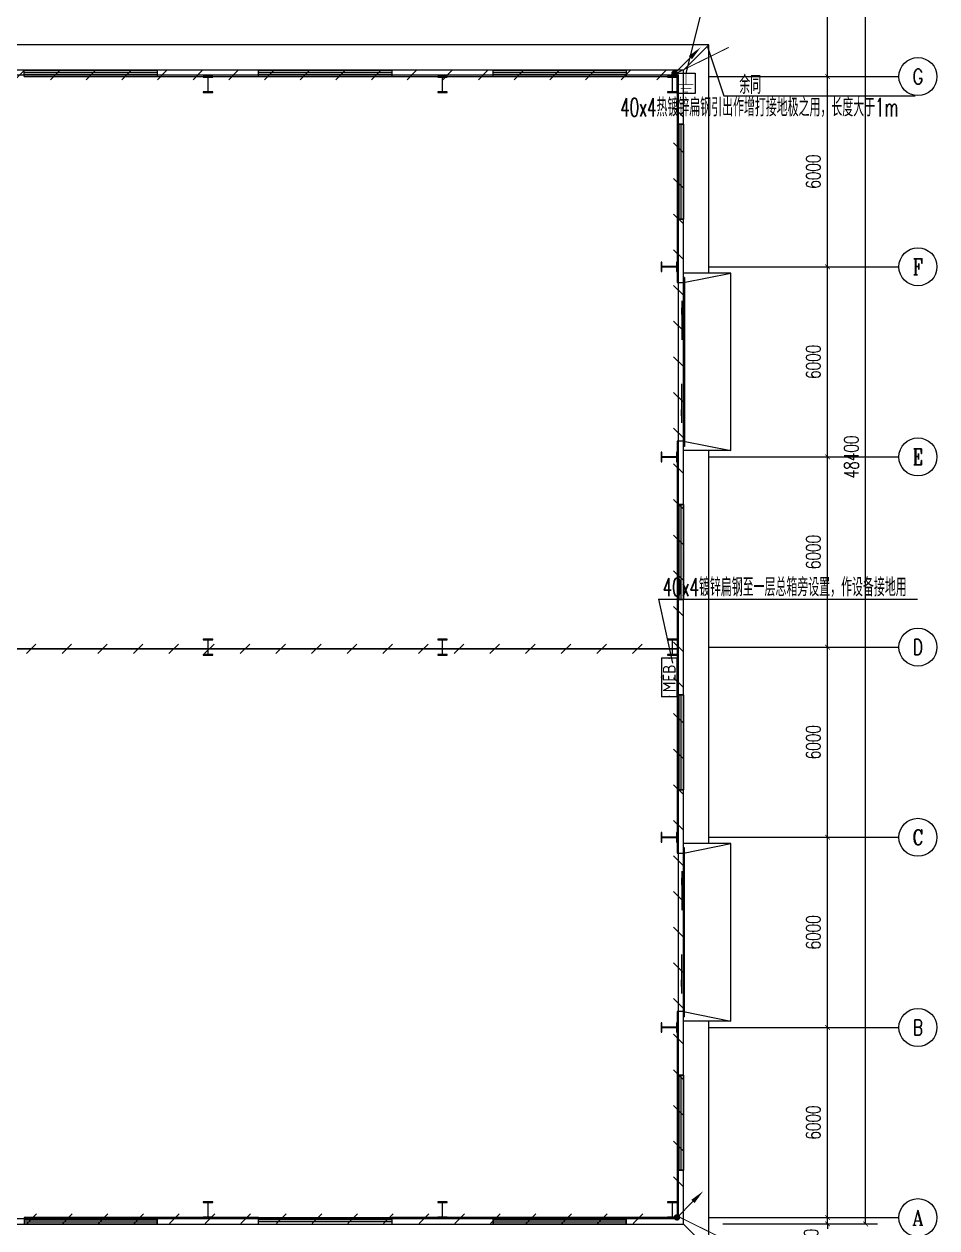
# Model space of a CAD drawing. Extents: x 1751103 to 2598738, y -609732 to 659428.
# Drawn here: x 2294448 to 2323248, y -239417 to -201437 of the extents above; entities that cross this region are included whole.
import ezdxf
from ezdxf.enums import TextEntityAlignment as Align

# ---------------------------------------------------------------- set-up
doc = ezdxf.new("R2010")
doc.units = 0
doc.header["$LTSCALE"] = 1000
doc.header["$MEASUREMENT"] = 0
doc.linetypes.add('CENTER2', pattern=[1.14, 0.75, -0.13, 0.13, -0.13])
doc.linetypes.add('CONTINOUS', pattern=[0])
doc.layers.get('0').update_dxf_attribs({"linetype": 'CONTINUOUS'})
doc.layers.get('DEFPOINTS').update_dxf_attribs({"linetype": 'CONTINUOUS'})
for name, color, linetype in [('AXIS', 3, 'CONTINUOUS'), ('AXIS_TEXT', 7, 'CONTINUOUS'), ('COLUMN', 99, 'CONTINUOUS'), ('ELEMENT', 3, 'CONTINUOUS'), ('EQUIP-箱柜', 3, 'CONTINUOUS'), ('GROUND', 2, 'CONTINUOUS'), ('LWIRE', 4, 'CONTINUOUS'), ('SHTLN', 4, 'CONTINUOUS'), ('STAIR', 2, 'CONTINUOUS'), ('TEL_LEAD', 3, 'CONTINUOUS'), ('WALL', 9, 'CONTINUOUS'), ('WINDOW', 99, 'CONTINUOUS'), ('WIRE-接地', 4, 'CONTINUOUS'), ('WIRE-照明', 1, 'CONTINUOUS')]:
    doc.layers.add(name, color=color, linetype=linetype)
doc.styles.add('_TCH_AXIS', font='COMPLEX', dxfattribs={"bigfont": 'GBCBIG'})
doc.styles.add('COMPLEX', font='COMPLEX')
doc.styles.add('DIM_FONT', font='SIMPLEX', dxfattribs={"width": 0.7, "bigfont": 'GBCBIG'})
doc.styles.get("Standard").update_dxf_attribs({"font": 'gbenor.shx', "bigfont": 'gbcbig.shx'})
doc.styles.add('STY53', font='COMPLEX', dxfattribs={"width": 0.6, "bigfont": 'HZTXT'})
doc.dimstyles.new('DIMN150', dxfattribs={"dimscale": 1.5, "dimtxt": 300, "dimasz": 100, "dimexe": 250, "dimexo": 300, "dimgap": 150, "dimtad": 1, "dimdec": 0, "dimzin": 0, "dimtxsty": 'DIM_FONT', "dimblk": 'ARCHTICK', "dimcen": 0.09, "dimclrt": 7, "dimazin": 3, "dimtfac": 1, "dimtdec": 0, "dimtix": 1, "dimtmove": 0, "dimatfit": 3, "dimtolj": 1, "dimtzin": 0})

# ---------------------------------------------------------------- blocks, each defined once
blk = doc.blocks.new('$WINLIB2D$00000001')
for p, q in [((-0.5, 0.5), (0.5, 0.5)), ((-0.5, 0.5), (-0.5, -0.5)), ((0.5, -0.5), (0.5, 0.5)), ((0.5, 0.1667), (-0.5, 0.1667)), ((0.5, -0.1667), (-0.5, -0.1667)), ((-0.5, -0.5), (0.5, -0.5))]:
    blk.add_line(p, q)
blk = doc.blocks.new('$DORLIB2D$00000130')
at = {"color": 0, "linetype": 'CONTINUOUS'}
for p, q in [((-0.5333, 0.6601), (-0.5333, 0.5127)), ((0, 0.6601), (-0.5333, 0.6601)), ((0, 0.5127), (0, 0.6601)), ((0.5333, 0.6601), (0, 0.6601)), ((0.5333, 0.6601), (0.5333, 0.5127)), ((0, 0.5127), (-0.5333, 0.5127)), ((0.5333, 0.5127), (0, 0.5127)), ((-0.3853, 0.2694), (-0.1396, 0.2694)), ((-0.3853, 0.2694), (-0.2999, 0.2144)), ((-0.2999, 0.2144), (-0.2999, 0.2694)), ((0.3853, 0.2694), (0.1396, 0.2694)), ((0.2999, 0.2144), (0.2999, 0.2694)), ((0.3853, 0.2694), (0.2999, 0.2144))]:
    blk.add_line(p, q, dxfattribs=at)
blk = doc.blocks.new('_AXISO')
blk.add_circle((0, 0), 0.5)
at = {"layer": 'AXIS_TEXT', "style": 'COMPLEX', "width": 1.041667}
blk.add_attdef('A', text='', height=0.56, dxfattribs=at).set_placement((-0.25, -0.28), (0.25, -0.28), align=Align.FIT)
blk = doc.blocks.new('_ARCHTICK')
at = {"color": 0, "linetype": 'BYBLOCK', "const_width": 0.15}
blk.add_lwpolyline([(-0.5, -0.5), (0.5, 0.5)], dxfattribs=at)
blk = doc.blocks.new('*D77')
at = {"layer": 'AXIS', "color": 0}
for p, q in [((2316498, 92692), (2321373, 92692)), ((2320998, 44292), (2320998, 92692)), ((2316498, 44292), (2321373, 44292))]:
    blk.add_line(p, q, dxfattribs=at)
at = {"layer": 'DEFPOINTS', "color": 0}
for p in [(2316048, 92692), (2320998, 92692), (2316048, 44292)]:
    blk.add_point(p, dxfattribs=at)
at = {"layer": 'AXIS', "color": 0, "xscale": 150, "yscale": 150, "zscale": 150}
for p, rotation in [((2320998, 92692), 90), ((2320998, 44292), 270)]:
    blk.add_blockref('_ARCHTICK', p, dxfattribs=dict(at, rotation=rotation))
at = {"layer": 'AXIS', "color": 7, "insert": (2320548, 68492), "char_height": 450, "attachment_point": 5, "rotation": 90, "style": 'DIM_FONT'}
blk.add_mtext('\\A1;48400', dxfattribs=at)
blk = doc.blocks.new('*D78')
at = {"layer": 'AXIS', "color": 0}
for p, q in [((2316498, 44492), (2320173, 44492)), ((2319798, 44492), (2319798, 44642)), ((2319798, 44292), (2319798, 44492)), ((2316498, 44292), (2320173, 44292)), ((2319798, 44292), (2319798, 44142))]:
    blk.add_line(p, q, dxfattribs=at)
at = {"layer": 'DEFPOINTS', "color": 0}
for p in [(2316048, 44492), (2319798, 44492), (2316048, 44292)]:
    blk.add_point(p, dxfattribs=at)
at = {"layer": 'AXIS', "color": 0, "xscale": 150, "yscale": 150, "zscale": 150}
for p, rotation in [((2319798, 44492), 270), ((2319798, 44292), 90)]:
    blk.add_blockref('_ARCHTICK', p, dxfattribs=dict(at, rotation=rotation))
at = {"layer": 'AXIS', "color": 7, "insert": (2319280, 43737), "char_height": 450, "attachment_point": 5, "rotation": 90, "style": 'DIM_FONT'}
blk.add_mtext('\\A1;200', dxfattribs=at)
blk = doc.blocks.new('*D79')
at = {"layer": 'AXIS', "color": 0}
for p, q in [((2316498, 50492), (2320173, 50492)), ((2319798, 44492), (2319798, 50492)), ((2316498, 44492), (2320173, 44492))]:
    blk.add_line(p, q, dxfattribs=at)
at = {"layer": 'DEFPOINTS', "color": 0}
for p in [(2316048, 50492), (2319798, 50492), (2316048, 44492)]:
    blk.add_point(p, dxfattribs=at)
at = {"layer": 'AXIS', "color": 0, "xscale": 150, "yscale": 150, "zscale": 150}
for p, rotation in [((2319798, 50492), 90), ((2319798, 44492), 270)]:
    blk.add_blockref('_ARCHTICK', p, dxfattribs=dict(at, rotation=rotation))
at = {"layer": 'AXIS', "color": 7, "insert": (2319348, 47492), "char_height": 450, "attachment_point": 5, "rotation": 90, "style": 'DIM_FONT'}
blk.add_mtext('\\A1;6000', dxfattribs=at)
blk = doc.blocks.new('*D80')
at = {"layer": 'AXIS', "color": 0}
for p, q in [((2316498, 56492), (2320173, 56492)), ((2319798, 50492), (2319798, 56492)), ((2316498, 50492), (2320173, 50492))]:
    blk.add_line(p, q, dxfattribs=at)
at = {"layer": 'DEFPOINTS', "color": 0}
for p in [(2316048, 56492), (2319798, 56492), (2316048, 50492)]:
    blk.add_point(p, dxfattribs=at)
at = {"layer": 'AXIS', "color": 0, "xscale": 150, "yscale": 150, "zscale": 150}
for p, rotation in [((2319798, 56492), 90), ((2319798, 50492), 270)]:
    blk.add_blockref('_ARCHTICK', p, dxfattribs=dict(at, rotation=rotation))
at = {"layer": 'AXIS', "color": 7, "insert": (2319348, 53492), "char_height": 450, "attachment_point": 5, "rotation": 90, "style": 'DIM_FONT'}
blk.add_mtext('\\A1;6000', dxfattribs=at)
blk = doc.blocks.new('*D81')
at = {"layer": 'AXIS', "color": 0}
for p, q in [((2316498, 62492), (2320173, 62492)), ((2319798, 56492), (2319798, 62492)), ((2316498, 56492), (2320173, 56492))]:
    blk.add_line(p, q, dxfattribs=at)
at = {"layer": 'DEFPOINTS', "color": 0}
for p in [(2316048, 62492), (2319798, 62492), (2316048, 56492)]:
    blk.add_point(p, dxfattribs=at)
at = {"layer": 'AXIS', "color": 0, "xscale": 150, "yscale": 150, "zscale": 150}
for p, rotation in [((2319798, 62492), 90), ((2319798, 56492), 270)]:
    blk.add_blockref('_ARCHTICK', p, dxfattribs=dict(at, rotation=rotation))
at = {"layer": 'AXIS', "color": 7, "insert": (2319348, 59492), "char_height": 450, "attachment_point": 5, "rotation": 90, "style": 'DIM_FONT'}
blk.add_mtext('\\A1;6000', dxfattribs=at)
blk = doc.blocks.new('*D82')
at = {"layer": 'AXIS', "color": 0}
for p, q in [((2316498, 68492), (2320173, 68492)), ((2319798, 62492), (2319798, 68492)), ((2316498, 62492), (2320173, 62492))]:
    blk.add_line(p, q, dxfattribs=at)
at = {"layer": 'DEFPOINTS', "color": 0}
for p in [(2316048, 68492), (2319798, 68492), (2316048, 62492)]:
    blk.add_point(p, dxfattribs=at)
at = {"layer": 'AXIS', "color": 0, "xscale": 150, "yscale": 150, "zscale": 150}
for p, rotation in [((2319798, 68492), 90), ((2319798, 62492), 270)]:
    blk.add_blockref('_ARCHTICK', p, dxfattribs=dict(at, rotation=rotation))
at = {"layer": 'AXIS', "color": 7, "insert": (2319348, 65492), "char_height": 450, "attachment_point": 5, "rotation": 90, "style": 'DIM_FONT'}
blk.add_mtext('\\A1;6000', dxfattribs=at)
blk = doc.blocks.new('*D83')
at = {"layer": 'AXIS', "color": 0}
for p, q in [((2316498, 74492), (2320173, 74492)), ((2319798, 68492), (2319798, 74492)), ((2316498, 68492), (2320173, 68492))]:
    blk.add_line(p, q, dxfattribs=at)
at = {"layer": 'DEFPOINTS', "color": 0}
for p in [(2316048, 74492), (2319798, 74492), (2316048, 68492)]:
    blk.add_point(p, dxfattribs=at)
at = {"layer": 'AXIS', "color": 0, "xscale": 150, "yscale": 150, "zscale": 150}
for p, rotation in [((2319798, 74492), 90), ((2319798, 68492), 270)]:
    blk.add_blockref('_ARCHTICK', p, dxfattribs=dict(at, rotation=rotation))
at = {"layer": 'AXIS', "color": 7, "insert": (2319348, 71492), "char_height": 450, "attachment_point": 5, "rotation": 90, "style": 'DIM_FONT'}
blk.add_mtext('\\A1;6000', dxfattribs=at)
blk = doc.blocks.new('*D84')
at = {"layer": 'AXIS', "color": 0}
for p, q in [((2316498, 80492), (2320173, 80492)), ((2319798, 74492), (2319798, 80492)), ((2316498, 74492), (2320173, 74492))]:
    blk.add_line(p, q, dxfattribs=at)
at = {"layer": 'DEFPOINTS', "color": 0}
for p in [(2316048, 80492), (2319798, 80492), (2316048, 74492)]:
    blk.add_point(p, dxfattribs=at)
at = {"layer": 'AXIS', "color": 0, "xscale": 150, "yscale": 150, "zscale": 150}
for p, rotation in [((2319798, 80492), 90), ((2319798, 74492), 270)]:
    blk.add_blockref('_ARCHTICK', p, dxfattribs=dict(at, rotation=rotation))
at = {"layer": 'AXIS', "color": 7, "insert": (2319348, 77492), "char_height": 450, "attachment_point": 5, "rotation": 90, "style": 'DIM_FONT'}
blk.add_mtext('\\A1;6000', dxfattribs=at)
blk = doc.blocks.new('*D85')
at = {"layer": 'AXIS', "color": 0}
for p, q in [((2316498, 86492), (2320173, 86492)), ((2319798, 80492), (2319798, 86492)), ((2316498, 80492), (2320173, 80492))]:
    blk.add_line(p, q, dxfattribs=at)
at = {"layer": 'DEFPOINTS', "color": 0}
for p in [(2316048, 86492), (2319798, 86492), (2316048, 80492)]:
    blk.add_point(p, dxfattribs=at)
at = {"layer": 'AXIS', "color": 0, "xscale": 150, "yscale": 150, "zscale": 150}
for p, rotation in [((2319798, 86492), 90), ((2319798, 80492), 270)]:
    blk.add_blockref('_ARCHTICK', p, dxfattribs=dict(at, rotation=rotation))
at = {"layer": 'AXIS', "color": 7, "insert": (2319348, 83492), "char_height": 450, "attachment_point": 5, "rotation": 90, "style": 'DIM_FONT'}
blk.add_mtext('\\A1;6000', dxfattribs=at)
blk = doc.blocks.new('$TELECSYS$00000008')
blk.add_line((0.4, 0.4), (-0.4, -0.4))
blk = doc.blocks.new('$EQUIP$00002700')
for p, q in [((-0.75, 0.6), (-0.75, 0)), ((0.75, 0.6), (-0.75, 0.6)), ((0.75, 0), (0.75, 0.6)), ((-0.75, 0), (0.75, 0))]:
    blk.add_line(p, q)
at = {"const_width": 0.04}
blk.add_lwpolyline([(-0.75, 0.6), (-0.75, 0), (0.75, 0), (0.75, 0.6), (-0.75, 0.6), (-0.75, 0)], dxfattribs=at)
for p in [(0, 0.6), (-0.75, 0.3), (0, 0), (0.75, 0.3)]:
    blk.add_point(p)
at = {"color": 7}
blk.add_attdef('$TEXT$', text='', height=0.5, dxfattribs=at).set_placement((0, 0.3), align=Align.MIDDLE_CENTER)
blk = doc.blocks.new('$ELEMENT$00000390')
at = {"const_width": 0.0233}
for points in [[(0, 0), (0, -0.375)], [(-0.25, -0.375), (0.25, -0.375)], [(-0.188, -0.5), (0.188, -0.5)], [(-0.062, -0.625), (0.062, -0.625)]]:
    blk.add_lwpolyline(points, dxfattribs=at)
at = {"flags": 9}
blk.add_attdef('S', (0, 0), '', height=0.00000667, dxfattribs=at)
blk = doc.blocks.new('S')
at = {"layer": 'WINDOW', "color": 3}
blk.add_lwpolyline([(-940, 1072), (0, 1072), (0, 0), (-940, 0)], close=True, dxfattribs=at)
at = {"layer": 'ELEMENT', "xscale": 1500, "yscale": 1500, "zscale": 1500}
blk.add_blockref('$ELEMENT$00000390', (-469, 1025), dxfattribs=at)
blk = doc.blocks.new('$TELECSYS$00000079')
for p, q in [((0.7, 0.7), (0, 0)), ((0.104, 0.104), (0.104, 0.104)), ((-0.104, -0.104), (-0.104, -0.104))]:
    blk.add_line(p, q)
at = {"const_width": 0.142}
blk.add_lwpolyline([(-0.071, 0, 1), (0.071, 0, 1)], format="xyb", close=True, dxfattribs=at)
blk.add_solid([(0.63, 0.77), (0.77, 0.63), (1.15, 1.15)])
at = {"width": 0.8, "flags": 9}
blk.add_attdef('A', (0, 0), '', height=0.00002, dxfattribs=at)
blk = doc.blocks.new('W2')
at = {"layer": 'AXIS', "color": 8}
for p, q in [((2316047.9, 80491.5), (2322047.9, 80491.5)), ((2316047.9, 74491.5), (2322047.9, 74491.5)), ((2316047.9, 68491.5), (2322047.9, 68491.5)), ((2316047.9, 62491.5), (2322047.9, 62491.5)), ((2316047.9, 56491.5), (2322047.9, 56491.5)), ((2316047.9, 50491.5), (2322047.9, 50491.5)), ((2316047.9, 44491.5), (2322047.9, 44491.5))]:
    blk.add_line(p, q, dxfattribs=at)
at = {"layer": 'COLUMN', "color": 8}
for p, q in [((2300397.9, 80491.5), (2300097.9, 80491.5)), ((2300097.9, 80491.5), (2300097.9, 80473.5)), ((2300097.9, 80473.5), (2300237.9, 80473.5)), ((2300237.9, 80473.5), (2300242.9, 80468.5)), ((2300242.9, 80468.5), (2300242.9, 80014.5)), ((2300252.9, 80468.5), (2300257.9, 80473.5)), ((2300252.9, 80014.5), (2300252.9, 80468.5)), ((2300257.9, 80473.5), (2300397.9, 80473.5)), ((2300397.9, 80473.5), (2300397.9, 80491.5)), ((2307797.9, 80491.5), (2307497.9, 80491.5)), ((2307497.9, 80491.5), (2307497.9, 80473.5)), ((2307497.9, 80473.5), (2307637.9, 80473.5)), ((2307637.9, 80473.5), (2307642.9, 80468.5)), ((2307642.9, 80468.5), (2307642.9, 80014.5)), ((2307652.9, 80468.5), (2307657.9, 80473.5)), ((2307652.9, 80014.5), (2307652.9, 80468.5)), ((2307657.9, 80473.5), (2307797.9, 80473.5)), ((2307797.9, 80473.5), (2307797.9, 80491.5)), ((2315047.9, 80491.5), (2314747.9, 80491.5)), ((2314747.9, 80491.5), (2314747.9, 80473.5)), ((2314747.9, 80473.5), (2314887.9, 80473.5)), ((2314887.9, 80473.5), (2314892.9, 80468.5)), ((2314892.9, 80468.5), (2314892.9, 80014.5)), ((2314902.9, 80468.5), (2314907.9, 80473.5)), ((2314902.9, 80014.5), (2314902.9, 80468.5)), ((2314907.9, 80473.5), (2315047.9, 80473.5)), ((2315047.9, 80473.5), (2315047.9, 80491.5)), ((2300237.9, 80009.5), (2300097.9, 80009.5)), ((2300097.9, 80009.5), (2300097.9, 79991.5)), ((2300097.9, 79991.5), (2300397.9, 79991.5)), ((2300242.9, 80014.5), (2300237.9, 80009.5)), ((2300257.9, 80009.5), (2300252.9, 80014.5)), ((2300397.9, 80009.5), (2300257.9, 80009.5)), ((2300397.9, 79991.5), (2300397.9, 80009.5)), ((2307637.9, 80009.5), (2307497.9, 80009.5)), ((2307497.9, 80009.5), (2307497.9, 79991.5)), ((2307497.9, 79991.5), (2307797.9, 79991.5)), ((2307642.9, 80014.5), (2307637.9, 80009.5)), ((2307657.9, 80009.5), (2307652.9, 80014.5)), ((2307797.9, 80009.5), (2307657.9, 80009.5)), ((2307797.9, 79991.5), (2307797.9, 80009.5)), ((2314887.9, 80009.5), (2314747.9, 80009.5)), ((2314747.9, 80009.5), (2314747.9, 79991.5)), ((2314747.9, 79991.5), (2315047.9, 79991.5)), ((2314892.9, 80014.5), (2314887.9, 80009.5)), ((2314907.9, 80009.5), (2314902.9, 80014.5)), ((2315047.9, 80009.5), (2314907.9, 80009.5)), ((2315047.9, 79991.5), (2315047.9, 80009.5)), ((2314565.9, 74641.5), (2314547.9, 74641.5)), ((2314547.9, 74641.5), (2314547.9, 74341.5)), ((2314565.9, 74501.5), (2314565.9, 74641.5)), ((2314570.9, 74496.5), (2314565.9, 74501.5)), ((2314565.9, 74481.5), (2314570.9, 74486.5)), ((2314565.9, 74341.5), (2314565.9, 74481.5)), ((2315024.9, 74496.5), (2314570.9, 74496.5)), ((2314570.9, 74486.5), (2315024.9, 74486.5)), ((2315029.9, 74501.5), (2315024.9, 74496.5)), ((2315024.9, 74486.5), (2315029.9, 74481.5)), ((2315047.9, 74641.5), (2315029.9, 74641.5)), ((2315029.9, 74641.5), (2315029.9, 74501.5)), ((2315029.9, 74481.5), (2315029.9, 74341.5)), ((2315047.9, 74341.5), (2315047.9, 74641.5)), ((2314547.9, 74341.5), (2314565.9, 74341.5)), ((2315029.9, 74341.5), (2315047.9, 74341.5)), ((2314565.9, 68641.5), (2314547.9, 68641.5)), ((2314547.9, 68641.5), (2314547.9, 68341.5)), ((2314565.9, 68501.5), (2314565.9, 68641.5)), ((2314570.9, 68496.5), (2314565.9, 68501.5)), ((2314565.9, 68481.5), (2314570.9, 68486.5)), ((2314565.9, 68341.5), (2314565.9, 68481.5)), ((2315024.9, 68496.5), (2314570.9, 68496.5)), ((2314570.9, 68486.5), (2315024.9, 68486.5)), ((2315029.9, 68501.5), (2315024.9, 68496.5)), ((2315024.9, 68486.5), (2315029.9, 68481.5)), ((2315047.9, 68641.5), (2315029.9, 68641.5)), ((2315029.9, 68641.5), (2315029.9, 68501.5)), ((2315029.9, 68481.5), (2315029.9, 68341.5)), ((2315047.9, 68341.5), (2315047.9, 68641.5)), ((2314547.9, 68341.5), (2314565.9, 68341.5)), ((2315029.9, 68341.5), (2315047.9, 68341.5)), ((2300397.9, 62741.5), (2300097.9, 62741.5)), ((2300097.9, 62741.5), (2300097.9, 62723.5)), ((2300097.9, 62723.5), (2300237.9, 62723.5)), ((2300237.9, 62723.5), (2300242.9, 62718.5)), ((2300242.9, 62718.5), (2300242.9, 62264.5)), ((2300252.9, 62718.5), (2300257.9, 62723.5)), ((2300252.9, 62264.5), (2300252.9, 62718.5)), ((2300257.9, 62723.5), (2300397.9, 62723.5)), ((2300397.9, 62723.5), (2300397.9, 62741.5)), ((2307797.9, 62741.5), (2307497.9, 62741.5)), ((2307497.9, 62741.5), (2307497.9, 62723.5)), ((2307497.9, 62723.5), (2307637.9, 62723.5)), ((2307637.9, 62723.5), (2307642.9, 62718.5)), ((2307642.9, 62718.5), (2307642.9, 62264.5)), ((2307652.9, 62718.5), (2307657.9, 62723.5)), ((2307652.9, 62264.5), (2307652.9, 62718.5)), ((2307657.9, 62723.5), (2307797.9, 62723.5)), ((2307797.9, 62723.5), (2307797.9, 62741.5)), ((2315047.9, 62741.5), (2314747.9, 62741.5)), ((2314747.9, 62741.5), (2314747.9, 62723.5)), ((2314747.9, 62723.5), (2314887.9, 62723.5)), ((2314887.9, 62723.5), (2314892.9, 62718.5)), ((2314892.9, 62718.5), (2314892.9, 62264.5)), ((2314902.9, 62718.5), (2314907.9, 62723.5)), ((2314902.9, 62264.5), (2314902.9, 62718.5)), ((2314907.9, 62723.5), (2315047.9, 62723.5)), ((2315047.9, 62723.5), (2315047.9, 62741.5)), ((2300237.9, 62259.5), (2300097.9, 62259.5)), ((2300097.9, 62259.5), (2300097.9, 62241.5)), ((2300097.9, 62241.5), (2300397.9, 62241.5)), ((2300242.9, 62264.5), (2300237.9, 62259.5)), ((2300257.9, 62259.5), (2300252.9, 62264.5)), ((2300397.9, 62259.5), (2300257.9, 62259.5)), ((2300397.9, 62241.5), (2300397.9, 62259.5)), ((2307637.9, 62259.5), (2307497.9, 62259.5)), ((2307497.9, 62259.5), (2307497.9, 62241.5)), ((2307497.9, 62241.5), (2307797.9, 62241.5)), ((2307642.9, 62264.5), (2307637.9, 62259.5)), ((2307657.9, 62259.5), (2307652.9, 62264.5)), ((2307797.9, 62259.5), (2307657.9, 62259.5)), ((2307797.9, 62241.5), (2307797.9, 62259.5)), ((2314887.9, 62259.5), (2314747.9, 62259.5)), ((2314747.9, 62259.5), (2314747.9, 62241.5)), ((2314747.9, 62241.5), (2315047.9, 62241.5)), ((2314892.9, 62264.5), (2314887.9, 62259.5)), ((2314907.9, 62259.5), (2314902.9, 62264.5)), ((2315047.9, 62259.5), (2314907.9, 62259.5)), ((2315047.9, 62241.5), (2315047.9, 62259.5)), ((2314565.9, 56641.5), (2314547.9, 56641.5)), ((2314547.9, 56641.5), (2314547.9, 56341.5)), ((2314565.9, 56501.5), (2314565.9, 56641.5)), ((2315047.9, 56641.5), (2315029.9, 56641.5)), ((2315029.9, 56641.5), (2315029.9, 56501.5)), ((2315047.9, 56341.5), (2315047.9, 56641.5)), ((2314547.9, 56341.5), (2314565.9, 56341.5)), ((2314570.9, 56496.5), (2314565.9, 56501.5)), ((2314565.9, 56481.5), (2314570.9, 56486.5)), ((2314565.9, 56341.5), (2314565.9, 56481.5)), ((2315024.9, 56496.5), (2314570.9, 56496.5)), ((2314570.9, 56486.5), (2315024.9, 56486.5)), ((2315029.9, 56501.5), (2315024.9, 56496.5)), ((2315024.9, 56486.5), (2315029.9, 56481.5)), ((2315029.9, 56481.5), (2315029.9, 56341.5)), ((2315029.9, 56341.5), (2315047.9, 56341.5)), ((2314565.9, 50641.5), (2314547.9, 50641.5)), ((2314547.9, 50641.5), (2314547.9, 50341.5)), ((2314565.9, 50501.5), (2314565.9, 50641.5)), ((2315047.9, 50641.5), (2315029.9, 50641.5)), ((2315029.9, 50641.5), (2315029.9, 50501.5)), ((2315047.9, 50341.5), (2315047.9, 50641.5)), ((2314547.9, 50341.5), (2314565.9, 50341.5)), ((2314570.9, 50496.5), (2314565.9, 50501.5)), ((2314565.9, 50481.5), (2314570.9, 50486.5)), ((2314565.9, 50341.5), (2314565.9, 50481.5)), ((2315024.9, 50496.5), (2314570.9, 50496.5)), ((2314570.9, 50486.5), (2315024.9, 50486.5)), ((2315029.9, 50501.5), (2315024.9, 50496.5)), ((2315024.9, 50486.5), (2315029.9, 50481.5)), ((2315029.9, 50481.5), (2315029.9, 50341.5)), ((2315029.9, 50341.5), (2315047.9, 50341.5)), ((2300397.9, 44991.5), (2300097.9, 44991.5)), ((2300097.9, 44991.5), (2300097.9, 44973.5)), ((2300097.9, 44973.5), (2300237.9, 44973.5)), ((2300237.9, 44973.5), (2300242.9, 44968.5)), ((2300242.9, 44968.5), (2300242.9, 44514.5)), ((2300252.9, 44968.5), (2300257.9, 44973.5)), ((2300252.9, 44514.5), (2300252.9, 44968.5)), ((2300257.9, 44973.5), (2300397.9, 44973.5)), ((2300397.9, 44973.5), (2300397.9, 44991.5)), ((2307797.9, 44991.5), (2307497.9, 44991.5)), ((2307497.9, 44991.5), (2307497.9, 44973.5)), ((2307497.9, 44973.5), (2307637.9, 44973.5)), ((2307637.9, 44973.5), (2307642.9, 44968.5)), ((2307642.9, 44968.5), (2307642.9, 44514.5)), ((2307652.9, 44968.5), (2307657.9, 44973.5)), ((2307652.9, 44514.5), (2307652.9, 44968.5)), ((2307657.9, 44973.5), (2307797.9, 44973.5)), ((2307797.9, 44973.5), (2307797.9, 44991.5)), ((2315047.9, 44991.5), (2314747.9, 44991.5)), ((2314747.9, 44991.5), (2314747.9, 44973.5)), ((2314747.9, 44973.5), (2314887.9, 44973.5)), ((2314887.9, 44973.5), (2314892.9, 44968.5)), ((2314892.9, 44968.5), (2314892.9, 44514.5)), ((2314902.9, 44968.5), (2314907.9, 44973.5)), ((2314902.9, 44514.5), (2314902.9, 44968.5)), ((2314907.9, 44973.5), (2315047.9, 44973.5)), ((2315047.9, 44973.5), (2315047.9, 44991.5)), ((2300237.9, 44509.5), (2300097.9, 44509.5)), ((2300097.9, 44509.5), (2300097.9, 44491.5)), ((2300097.9, 44491.5), (2300397.9, 44491.5)), ((2300242.9, 44514.5), (2300237.9, 44509.5)), ((2300257.9, 44509.5), (2300252.9, 44514.5)), ((2300397.9, 44509.5), (2300257.9, 44509.5)), ((2300397.9, 44491.5), (2300397.9, 44509.5)), ((2307637.9, 44509.5), (2307497.9, 44509.5)), ((2307497.9, 44509.5), (2307497.9, 44491.5)), ((2307497.9, 44491.5), (2307797.9, 44491.5)), ((2307642.9, 44514.5), (2307637.9, 44509.5)), ((2307657.9, 44509.5), (2307652.9, 44514.5)), ((2307797.9, 44509.5), (2307657.9, 44509.5)), ((2307797.9, 44491.5), (2307797.9, 44509.5)), ((2314887.9, 44509.5), (2314747.9, 44509.5)), ((2314747.9, 44509.5), (2314747.9, 44491.5)), ((2314747.9, 44491.5), (2315047.9, 44491.5)), ((2314892.9, 44514.5), (2314887.9, 44509.5)), ((2314907.9, 44509.5), (2314902.9, 44514.5)), ((2315047.9, 44509.5), (2314907.9, 44509.5)), ((2315047.9, 44491.5), (2315047.9, 44509.5))]:
    blk.add_line(p, q, dxfattribs=at)
at = {"layer": 'GROUND', "color": 8}
for p, q in [((2316047.9, 81491.5), (2212597.9, 81491.5)), ((2315247.9, 80691.5), (2316047.9, 81491.5)), ((2316047.9, 74291.5), (2316047.9, 81491.5)), ((2315247.9, 80691.5), (2211797.9, 80691.5)), ((2315247.9, 74291.5), (2315247.9, 80691.5)), ((2315247.9, 56291.5), (2315247.9, 68691.5)), ((2316047.9, 56291.5), (2316047.9, 68691.5)), ((2315247.9, 44291.5), (2315247.9, 50691.5)), ((2316047.9, 43491.5), (2316047.9, 50691.5)), ((2203147.9, 44291.5), (2315247.9, 44291.5)), ((2315247.9, 44291.5), (2316047.9, 43491.5))]:
    blk.add_line(p, q, dxfattribs=at)
at = {"layer": 'STAIR', "color": 8}
for p, q in [((2316747.9, 74291.5), (2315247.9, 74291.5)), ((2315247.9, 68691.5), (2315247.9, 74291.5)), ((2315247.9, 73991.5), (2316747.9, 74291.5)), ((2316747.9, 68691.5), (2316747.9, 74291.5)), ((2315247.9, 68991.5), (2316747.9, 68691.5)), ((2316747.9, 68691.5), (2315247.9, 68691.5)), ((2316747.9, 56291.5), (2315247.9, 56291.5)), ((2315247.9, 50691.5), (2315247.9, 56291.5)), ((2315247.9, 55991.5), (2316747.9, 56291.5)), ((2316747.9, 50691.5), (2316747.9, 56291.5)), ((2315247.9, 50991.5), (2316747.9, 50691.5)), ((2316747.9, 50691.5), (2315247.9, 50691.5))]:
    blk.add_line(p, q, dxfattribs=at)
at = {"layer": 'WALL', "color": 8}
for p, q in [((2300247.9, 80691.5), (2298647.9, 80691.5)), ((2298647.9, 80691.5), (2298647.9, 80491.5)), ((2301847.9, 80691.5), (2300247.9, 80691.5)), ((2301847.9, 80491.5), (2301847.9, 80691.5)), ((2307647.9, 80691.5), (2306047.9, 80691.5)), ((2306047.9, 80691.5), (2306047.9, 80491.5)), ((2309247.9, 80691.5), (2307647.9, 80691.5)), ((2309247.9, 80491.5), (2309247.9, 80691.5)), ((2315247.9, 80691.5), (2313447.9, 80691.5)), ((2313447.9, 80691.5), (2313447.9, 80491.5)), ((2315247.9, 78991.5), (2315247.9, 80691.5)), ((2298647.9, 80491.5), (2300097.9, 80491.5)), ((2300397.9, 80491.5), (2301847.9, 80491.5)), ((2306047.9, 80491.5), (2307497.9, 80491.5)), ((2307797.9, 80491.5), (2309247.9, 80491.5)), ((2313447.9, 80491.5), (2314747.9, 80491.5)), ((2315047.9, 80473.5), (2315047.9, 80009.5)), ((2315047.9, 79991.5), (2315047.9, 78991.5)), ((2315047.9, 78991.5), (2315247.9, 78991.5)), ((2315247.9, 75991.5), (2315047.9, 75991.5)), ((2315047.9, 75991.5), (2315047.9, 74641.5)), ((2315247.9, 74491.5), (2315247.9, 75991.5)), ((2315247.9, 73991.5), (2315247.9, 74491.5)), ((2315047.9, 74341.5), (2315047.9, 73991.5)), ((2315047.9, 73991.5), (2315247.9, 73991.5)), ((2315247.9, 68991.5), (2315047.9, 68991.5)), ((2315047.9, 68991.5), (2315047.9, 68641.5)), ((2315247.9, 68491.5), (2315247.9, 68991.5)), ((2315247.9, 66991.5), (2315247.9, 68491.5)), ((2315047.9, 68341.5), (2315047.9, 66991.5)), ((2315047.9, 66991.5), (2315247.9, 66991.5)), ((2315047.9, 63991.5), (2315047.9, 60991.5)), ((2315247.9, 63991.5), (2315047.9, 63991.5)), ((2315247.9, 60991.5), (2315247.9, 63991.5)), ((2315047.9, 60991.5), (2315247.9, 60991.5)), ((2315247.9, 57991.5), (2315047.9, 57991.5)), ((2315047.9, 57991.5), (2315047.9, 56641.5)), ((2315247.9, 56491.5), (2315247.9, 57991.5)), ((2315047.9, 56341.5), (2315047.9, 55991.5)), ((2315247.9, 55991.5), (2315247.9, 56491.5)), ((2315047.9, 55991.5), (2315247.9, 55991.5)), ((2315247.9, 50991.5), (2315047.9, 50991.5)), ((2315047.9, 50991.5), (2315047.9, 50641.5)), ((2315247.9, 50491.5), (2315247.9, 50991.5)), ((2315047.9, 50341.5), (2315047.9, 48991.5)), ((2315247.9, 48991.5), (2315247.9, 50491.5)), ((2315047.9, 48991.5), (2315247.9, 48991.5)), ((2315247.9, 45991.5), (2315047.9, 45991.5)), ((2315047.9, 45991.5), (2315047.9, 44991.5)), ((2315247.9, 44291.5), (2315247.9, 45991.5)), ((2315047.9, 44973.5), (2315047.9, 44509.5)), ((2300097.9, 44491.5), (2298647.9, 44491.5)), ((2298647.9, 44491.5), (2298647.9, 44291.5)), ((2301847.9, 44491.5), (2300397.9, 44491.5)), ((2301847.9, 44291.5), (2301847.9, 44491.5)), ((2307497.9, 44491.5), (2306047.9, 44491.5)), ((2306047.9, 44491.5), (2306047.9, 44291.5)), ((2309247.9, 44491.5), (2307797.9, 44491.5)), ((2309247.9, 44291.5), (2309247.9, 44491.5)), ((2314747.9, 44491.5), (2313447.9, 44491.5)), ((2313447.9, 44491.5), (2313447.9, 44291.5)), ((2298647.9, 44291.5), (2300247.9, 44291.5)), ((2300247.9, 44291.5), (2301847.9, 44291.5)), ((2306047.9, 44291.5), (2307647.9, 44291.5)), ((2307647.9, 44291.5), (2309247.9, 44291.5)), ((2313447.9, 44291.5), (2315247.9, 44291.5))]:
    blk.add_line(p, q, dxfattribs=at)
at = {"layer": 'AXIS', "color": 8}
ref = blk.add_blockref('_AXISO', (2322647.9, 80491.5), dxfattribs=dict(at, xscale=1200, yscale=1200, zscale=1200))
ref.add_attrib('A', 'G', dxfattribs={"layer": 'AXIS_TEXT', "color": 8, "height": 480.7, "style": '_TCH_AXIS', "width": 0.833333}).set_placement((2322476.2, 80251.2), (2322819.6, 80251.2), align=Align.FIT)
ref = blk.add_blockref('_AXISO', (2322647.9, 74491.5), dxfattribs=dict(at, xscale=1200, yscale=1200, zscale=1200))
ref.add_attrib('A', 'F', dxfattribs={"layer": 'AXIS_TEXT', "color": 8, "height": 506.1, "style": '_TCH_AXIS', "width": 0.8125}).set_placement((2322491.2, 74238.5), (2322804.5, 74238.5), align=Align.FIT)
ref = blk.add_blockref('_AXISO', (2322647.9, 68491.5), dxfattribs=dict(at, xscale=1200, yscale=1200, zscale=1200))
ref.add_attrib('A', 'E', dxfattribs={"layer": 'AXIS_TEXT', "color": 8, "height": 506.1, "style": '_TCH_AXIS', "width": 0.8125}).set_placement((2322491.2, 68238.5), (2322804.5, 68238.5), align=Align.FIT)
ref = blk.add_blockref('_AXISO', (2322647.9, 62491.5), dxfattribs=dict(at, xscale=1200, yscale=1200, zscale=1200))
ref.add_attrib('A', 'D', dxfattribs={"layer": 'AXIS_TEXT', "color": 8, "height": 493.2, "style": '_TCH_AXIS', "width": 0.823529}).set_placement((2322483.5, 62244.9), (2322812.3, 62244.9), align=Align.FIT)
ref = blk.add_blockref('_AXISO', (2322647.9, 56491.5), dxfattribs=dict(at, xscale=1200, yscale=1200, zscale=1200))
ref.add_attrib('A', 'C', dxfattribs={"layer": 'AXIS_TEXT', "color": 8, "height": 480.7, "style": '_TCH_AXIS'}).set_placement((2322476.2, 56251.2), (2322819.6, 56251.2), align=Align.FIT)
ref = blk.add_blockref('_AXISO', (2322647.9, 50491.5), dxfattribs=dict(at, xscale=1200, yscale=1200, zscale=1200))
ref.add_attrib('A', 'B', dxfattribs={"layer": 'AXIS_TEXT', "color": 8, "height": 493.2, "style": '_TCH_AXIS', "width": 0.823529}).set_placement((2322483.5, 50244.9), (2322812.3, 50244.9), align=Align.FIT)
ref = blk.add_blockref('_AXISO', (2322647.9, 44491.5), dxfattribs=dict(at, xscale=1200, yscale=1200, zscale=1200))
ref.add_attrib('A', 'A', dxfattribs={"layer": 'AXIS_TEXT', "color": 8, "height": 468.8, "style": '_TCH_AXIS', "width": 0.888889}).set_placement((2322469.3, 44257.2), (2322826.4, 44257.2), align=Align.FIT)
at = {"layer": 'WINDOW', "color": 8, "xscale": 4200, "yscale": -200, "zscale": 4200}
for p in [(2296547.9, 80591.5), (2303947.9, 80591.5), (2311347.9, 80591.5)]:
    blk.add_blockref('$WINLIB2D$00000001', p, dxfattribs=at)
at = {"layer": 'WINDOW', "color": 8, "yscale": 200}
for name, p, xscale, zscale, rotation in [('$WINLIB2D$00000001', (2315147.9, 77491.5), 3000, 3000, 270), ('$DORLIB2D$00000130', (2315147.9, 71491.5), -5000, -5000, 270), ('$WINLIB2D$00000001', (2315147.9, 65491.5), 3000, 3000, 270), ('$WINLIB2D$00000001', (2315147.9, 59491.5), 3000, 3000, 270), ('$DORLIB2D$00000130', (2315147.9, 53491.5), 5000, 5000, 270), ('$WINLIB2D$00000001', (2315147.9, 47491.5), 3000, 3000, 270), ('$WINLIB2D$00000001', (2296547.9, 44391.5), 4200, 4200, 180), ('$WINLIB2D$00000001', (2303947.9, 44391.5), -4200, -4200, 180), ('$WINLIB2D$00000001', (2311347.9, 44391.5), 4200, 4200, 180)]:
    blk.add_blockref(name, p, dxfattribs=dict(at, xscale=xscale, zscale=zscale, rotation=rotation))
at = {"layer": 'AXIS', "color": 8}
for p1, p2, distance, picture, middle in [((2316047.9, 44291.5), (2316047.9, 92691.5), -4950, '*D77', (2320547.9, 68491.5)), ((2316047.9, 80491.5), (2316047.9, 86491.5), -3750, '*D85', (2319347.9, 83491.5)), ((2316047.9, 74491.5), (2316047.9, 80491.5), -3750, '*D84', (2319347.9, 77491.5)), ((2316047.9, 68491.5), (2316047.9, 74491.5), -3750, '*D83', (2319347.9, 71491.5)), ((2316047.9, 62491.5), (2316047.9, 68491.5), -3750, '*D82', (2319347.9, 65491.5)), ((2316047.9, 56491.5), (2316047.9, 62491.5), -3750, '*D81', (2319347.9, 59491.5)), ((2316047.9, 50491.5), (2316047.9, 56491.5), -3750, '*D80', (2319347.9, 53491.5)), ((2316047.9, 44491.5), (2316047.9, 50491.5), -3750, '*D79', (2319347.9, 47491.5))]:
    dim = blk.add_aligned_dim(p1=p1, p2=p2, distance=distance, dimstyle='DIMN150', dxfattribs=at)
    dim.commit()
    dim.dimension.update_dxf_attribs({"geometry": picture, "text_midpoint": middle})
dim = blk.add_linear_dim(base=(2319797.9, 44491.5), p1=(2316047.9, 44291.5), p2=(2316047.9, 44491.5), angle=90, dimstyle='DIMN150', dxfattribs=at)
dim.commit()
dim.dimension.update_dxf_attribs({"geometry": '*D78', "text_midpoint": (2319280.4, 43736.5), "dimtype": 161})

msp = doc.modelspace()

# ---------------------------------------------------------------- linework, layer by layer
at = {"layer": 'TEL_LEAD'}
for p, q in [((2315334, -202986), (2316262, -199275)), ((2316006, -202157), (2316523, -203703)), ((2316523, -203703), (2322562, -203703)), ((2314467, -219576), (2322631, -219576)), ((2314467, -219576), (2314910, -221601))]:
    msp.add_line(p, q, dxfattribs=at)
at = {"layer": 'WIRE-接地', "linetype": 'CENTER2'}
for points, const_width in [([(2107820, -191066), (2211647, -191066), (2211647, -203042), (2315090, -203042), (2315090, -239125), (2107792, -239125), (2107792, -191067)], 45), ([(2316680, -202172), (2315007, -202997)], 30), ([(2107792, -221148), (2315048, -221148)], 45), ([(2316813, -239910), (2315139, -239084)], 30)]:
    msp.add_lwpolyline(points, dxfattribs=dict(at, const_width=const_width))

# ---------------------------------------------------------------- block references
msp.add_blockref('W2', (0, -283585))
at = {"layer": 'EQUIP-箱柜', "linetype": 'CONTINOUS'}
ref = msp.add_blockref('$EQUIP$00002700', (2315048, -222046), dxfattribs=dict(at, xscale=808.7040000003763, yscale=808.7039999996778, zscale=808.704, rotation=90))
ref.add_attrib('$TEXT$', 'MEB', dxfattribs={"layer": '0', "color": 7, "height": 404.4, "rotation": 90}).set_placement((2314803, -222078), align=Align.MIDDLE_CENTER)
at = {"layer": 'LWIRE', "xscale": 720, "yscale": 720, "zscale": 720}
for p in [(2314966, -202997), (2315048, -239084)]:
    msp.add_blockref('$TELECSYS$00000079', p, dxfattribs=at)
at = {"layer": 'SHTLN', "xscale": 375, "yscale": 375, "zscale": 375}
for p in [(2294306, -203042), (2295431, -203042), (2296556, -203042), (2297681, -203042), (2298806, -203042), (2299931, -203042), (2301056, -203042), (2302181, -203042), (2303306, -203042), (2304431, -203042), (2305556, -203042), (2306681, -203042), (2307806, -203042), (2308931, -203042), (2310056, -203042), (2311181, -203042), (2312306, -203042), (2313431, -203042), (2314556, -203042)]:
    msp.add_blockref('$TELECSYS$00000008', p, dxfattribs=at)
for p, rotation in [((2315090, -204208), 270), ((2315090, -205333), 270), ((2315090, -206458), 270), ((2315090, -207583), 270), ((2315090, -208708), 270), ((2315090, -209833), 270), ((2315090, -210958), 270), ((2315090, -212083), 270), ((2315090, -213208), 270), ((2315090, -214333), 270), ((2315090, -215458), 270), ((2315090, -216583), 270), ((2315090, -217708), 270), ((2315090, -218833), 270), ((2315090, -219958), 270), ((2294670, -221148), 359.9999999997628), ((2295795, -221148), 359.9999999997628), ((2296920, -221148), 359.9999999997628), ((2298045, -221148), 359.9999999997628), ((2299170, -221148), 359.9999999997628), ((2300295, -221148), 359.9999999997628), ((2301420, -221148), 359.9999999997628), ((2302545, -221148), 359.9999999997628), ((2303670, -221148), 359.9999999997628), ((2304795, -221148), 359.9999999997628), ((2305920, -221148), 359.9999999997628), ((2307045, -221148), 359.9999999997628), ((2308170, -221148), 359.9999999997628), ((2309295, -221148), 359.9999999997628), ((2310420, -221148), 359.9999999997628), ((2311545, -221148), 359.9999999997628), ((2312670, -221148), 359.9999999997628), ((2313795, -221148), 359.9999999997628), ((2315090, -221083), 270), ((2315090, -222208), 270), ((2315090, -223333), 270), ((2315090, -224458), 270), ((2315090, -225583), 270), ((2315090, -226708), 270), ((2315090, -227833), 270), ((2315090, -228958), 270), ((2315090, -230083), 270), ((2315090, -231208), 270), ((2315090, -232333), 270), ((2315090, -233458), 270), ((2315090, -234583), 270), ((2315090, -235708), 270), ((2315090, -236833), 270), ((2315090, -237958), 270), ((2294691, -239125), 180), ((2295816, -239125), 180), ((2296941, -239125), 180), ((2298066, -239125), 180), ((2299191, -239125), 180), ((2300316, -239125), 180), ((2301441, -239125), 180), ((2302566, -239125), 180), ((2303691, -239125), 180), ((2304816, -239125), 180), ((2305941, -239125), 180), ((2307066, -239125), 180), ((2308191, -239125), 180), ((2309316, -239125), 180), ((2310441, -239125), 180), ((2311566, -239125), 180), ((2312691, -239125), 180), ((2313816, -239125), 180)]:
    msp.add_blockref('$TELECSYS$00000008', p, dxfattribs=dict(at, rotation=rotation))
at = {"layer": 'WIRE-接地', "xscale": 0.5999999940395355, "yscale": 0.5999999935738742, "zscale": 0.5999999936274709}
msp.add_blockref('S', (2315616, -203629), dxfattribs=at)

# ---------------------------------------------------------------- texts
at = {"layer": 'WIRE-照明', "color": 3, "linetype": 'CONTINUOUS', "style": 'STY53', "width": 0.6}
for s, p in [('余同', (2317012, -203638)), ('40x4热镀锌扁钢引出作增打接地极之用，长度大于1m', (2313262, -204351)), ('40x4镀锌扁钢至一层总箱旁设置，作设备接地用', (2314602, -219490))]:
    msp.add_text(s, height=574.8, dxfattribs=at).set_placement(p)

doc.saveas('drawing.dxf')
